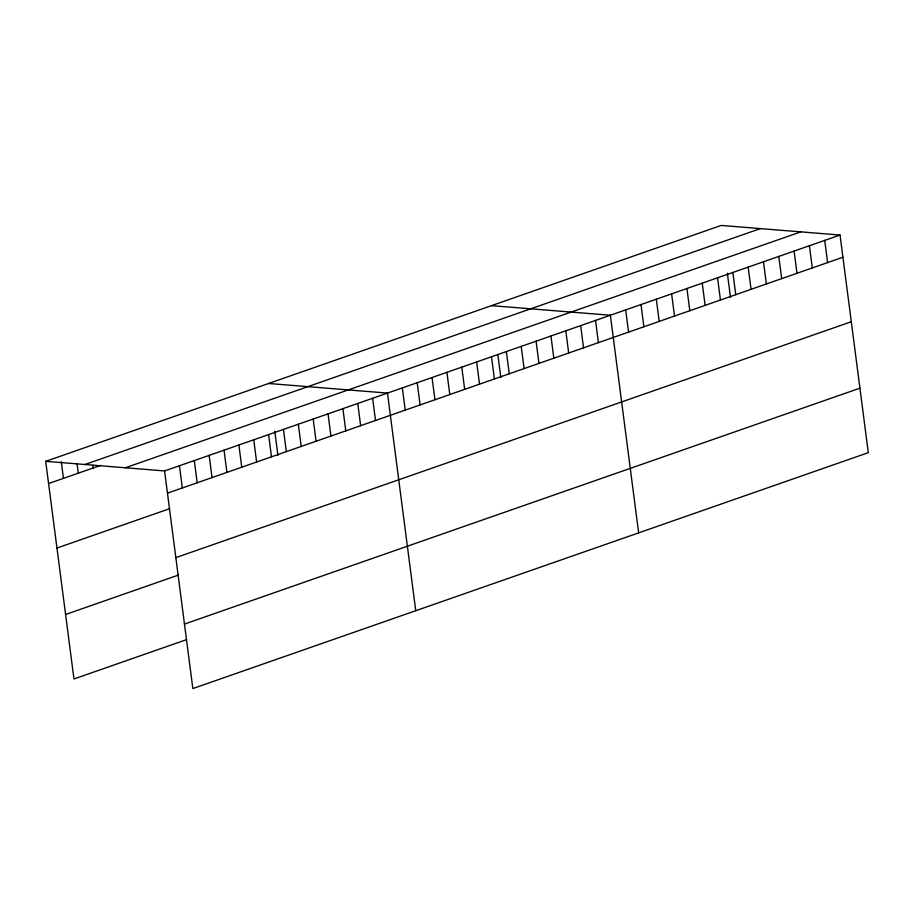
<?xml version="1.0" encoding="UTF-8"?>
<svg xmlns="http://www.w3.org/2000/svg" width="914" height="914" viewBox="0 0 914 914"><rect width="100%" height="100%" fill="white"/><g stroke="black" fill="none" stroke-linecap="round" stroke-linejoin="round"><path stroke-width="1.37" d="M45.7 461.342L721.157 225.438L840.035 235.035L868.3 452.659L192.843 688.562L164.577 470.939L45.7 461.342L73.965 678.965L186.65 639.606M84.933 464.506L760.379 228.603M48.579 483.552L100.597 465.386M125.355 467.774L800.801 231.87M164.577 470.939L840.035 235.035M167.468 493.149L842.925 257.245M56.965 548.034L169.65 508.687M175.842 557.631L851.3 321.728M65.591 614.482L178.276 575.123M184.468 624.068L859.925 388.164M491.504 305.653L610.381 315.239L638.646 532.862M268.602 383.492L387.479 393.089L415.744 610.712M824.725 240.382L827.616 262.592M809.416 245.729L812.295 267.939M794.106 251.076L796.985 273.286M778.797 256.423L781.676 278.633M763.487 261.77L766.366 283.98M748.178 267.117L751.057 289.327M732.868 272.463L735.747 294.674M727.35 273.172L730.492 297.358M717.559 277.81L720.438 300.021M702.249 283.157L705.128 305.367M686.928 288.504L689.819 310.714M671.619 293.851L674.509 316.061M656.309 299.198L659.2 321.408M641 304.545L643.89 326.755M625.69 309.892L628.581 332.102M595.517 320.437L598.407 342.647M580.664 325.624L583.543 347.834M565.8 330.811L568.691 353.021M550.948 335.998L553.827 358.208M536.084 341.196L538.963 363.406M521.22 346.383L524.11 368.593M506.367 351.57L509.247 373.78M497.879 354.723L500.838 377.562M491.504 356.757L494.383 378.967M476.64 361.955L479.53 384.166M461.787 367.142L464.666 389.353M446.923 372.329L449.802 394.54M432.059 377.516L434.95 399.726M417.207 382.715L420.086 404.925M402.343 387.902L405.222 410.112M372.626 398.276L375.505 420.486M357.762 403.474L360.642 425.684M342.899 408.661L345.789 430.871M328.046 413.848L330.925 436.058M313.182 419.035L316.073 441.245M298.318 424.233L301.209 446.443M283.466 429.42L286.345 451.63M274.794 431.237L277.936 455.412M268.602 434.607L271.492 456.817M253.738 439.794L256.628 462.004M238.885 444.992L241.764 467.203M224.021 450.179L226.912 472.389M209.157 455.366L212.048 477.576M194.305 460.565L197.184 482.763M179.441 465.752L182.332 487.962M92.805 465.215L93.159 467.991M77.039 463.455L78.307 473.178M61.284 461.707L63.443 478.365"/></g></svg>
